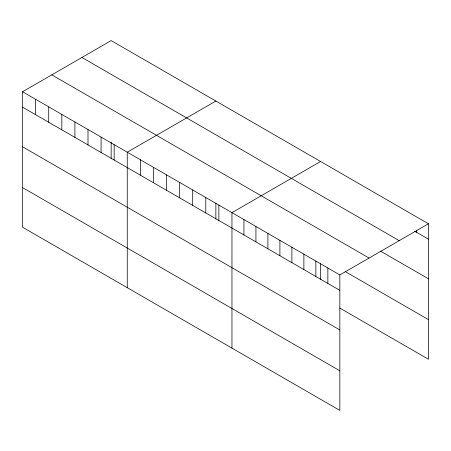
<?xml version="1.0" encoding="UTF-8"?>
<svg xmlns="http://www.w3.org/2000/svg" width="451" height="451" viewBox="0 0 451 451"><rect width="100%" height="100%" fill="white"/><g stroke="black" fill="none" stroke-linecap="round" stroke-linejoin="round"><path stroke-width="0.68" d="M22.55 91.75L339.84 274.935L339.84 410.41L22.55 227.225L22.55 91.75L111.16 40.59L428.45 223.775L428.45 359.25L339.75 308.039M215.866 101.041L127.255 152.201L127.255 287.676M320.571 161.492L231.961 212.652L231.961 348.127M339.84 274.935L428.45 223.775M414.666 231.222L428.45 239.177M81.919 57.474L399.208 240.659M380.503 251.122L428.45 278.803M51.792 74.866L369.081 258.051M345.145 271.53L428.45 319.629M22.55 107.152L339.84 290.337M22.55 146.778L339.84 329.963M22.55 187.599L339.84 370.784M416.465 230.157L416.465 232.259M327.854 268.012L327.854 283.42M320.571 263.598L320.571 279.592M315.863 261.095L315.863 276.497M303.878 254.172L303.878 269.58M291.893 247.255L291.893 262.657M279.908 240.332L279.908 255.734M267.922 233.409L267.922 248.817M255.931 226.492L255.931 241.894M243.946 219.569L243.946 234.977M218.87 205.092L218.87 220.5M215.866 203.147L215.866 219.141M205.786 197.538L205.786 212.94M192.695 189.984L192.695 205.385M179.611 182.424L179.611 197.831M166.52 174.87L166.52 190.271M153.43 167.315L153.43 182.717M140.346 159.755L140.346 175.163M114.165 144.641L114.165 160.049M111.16 142.003L111.16 158.684M101.08 137.087L101.08 152.489M87.99 129.533L87.99 144.934M74.905 121.973L74.905 137.38M61.815 114.419L61.815 129.82M48.725 106.864L48.725 122.266M35.64 99.305L35.64 114.712"/></g></svg>
